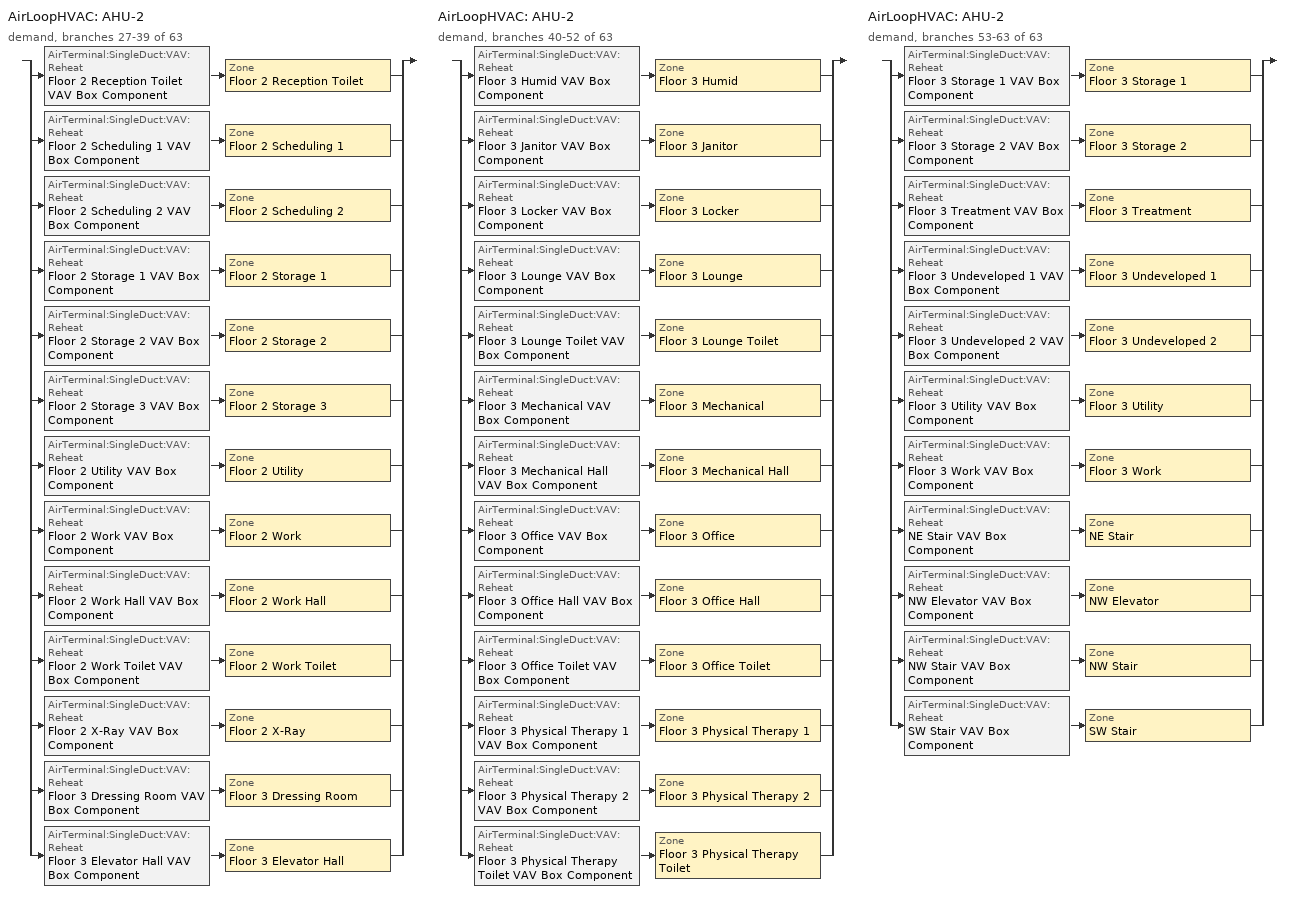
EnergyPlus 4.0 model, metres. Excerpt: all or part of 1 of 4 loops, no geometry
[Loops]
AirLoopHVAC 'AHU-2'
 demand, branches 27-39 of 63: split
  | AirTerminal:SingleDuct:VAV:Reheat 'Floor 2 Reception Toilet VAV Box Component' > Zone 'Floor 2 Reception Toilet'
  | AirTerminal:SingleDuct:VAV:Reheat 'Floor 2 Scheduling 1 VAV Box Component' > Zone 'Floor 2 Scheduling 1'
  | AirTerminal:SingleDuct:VAV:Reheat 'Floor 2 Scheduling 2 VAV Box Component' > Zone 'Floor 2 Scheduling 2'
  | AirTerminal:SingleDuct:VAV:Reheat 'Floor 2 Storage 1 VAV Box Component' > Zone 'Floor 2 Storage 1'
  | AirTerminal:SingleDuct:VAV:Reheat 'Floor 2 Storage 2 VAV Box Component' > Zone 'Floor 2 Storage 2'
  | AirTerminal:SingleDuct:VAV:Reheat 'Floor 2 Storage 3 VAV Box Component' > Zone 'Floor 2 Storage 3'
  | AirTerminal:SingleDuct:VAV:Reheat 'Floor 2 Utility VAV Box Component' > Zone 'Floor 2 Utility'
  | AirTerminal:SingleDuct:VAV:Reheat 'Floor 2 Work VAV Box Component' > Zone 'Floor 2 Work'
  | AirTerminal:SingleDuct:VAV:Reheat 'Floor 2 Work Hall VAV Box Component' > Zone 'Floor 2 Work Hall'
  | AirTerminal:SingleDuct:VAV:Reheat 'Floor 2 Work Toilet VAV Box Component' > Zone 'Floor 2 Work Toilet'
  | AirTerminal:SingleDuct:VAV:Reheat 'Floor 2 X-Ray VAV Box Component' > Zone 'Floor 2 X-Ray'
  | AirTerminal:SingleDuct:VAV:Reheat 'Floor 3 Dressing Room VAV Box Component' > Zone 'Floor 3 Dressing Room'
  | AirTerminal:SingleDuct:VAV:Reheat 'Floor 3 Elevator Hall VAV Box Component' > Zone 'Floor 3 Elevator Hall'
AirLoopHVAC 'AHU-2'
 demand, branches 40-52 of 63: split
  | AirTerminal:SingleDuct:VAV:Reheat 'Floor 3 Humid VAV Box Component' > Zone 'Floor 3 Humid'
  | AirTerminal:SingleDuct:VAV:Reheat 'Floor 3 Janitor VAV Box Component' > Zone 'Floor 3 Janitor'
  | AirTerminal:SingleDuct:VAV:Reheat 'Floor 3 Locker VAV Box Component' > Zone 'Floor 3 Locker'
  | AirTerminal:SingleDuct:VAV:Reheat 'Floor 3 Lounge VAV Box Component' > Zone 'Floor 3 Lounge'
  | AirTerminal:SingleDuct:VAV:Reheat 'Floor 3 Lounge Toilet VAV Box Component' > Zone 'Floor 3 Lounge Toilet'
  | AirTerminal:SingleDuct:VAV:Reheat 'Floor 3 Mechanical VAV Box Component' > Zone 'Floor 3 Mechanical'
  | AirTerminal:SingleDuct:VAV:Reheat 'Floor 3 Mechanical Hall VAV Box Component' > Zone 'Floor 3 Mechanical Hall'
  | AirTerminal:SingleDuct:VAV:Reheat 'Floor 3 Office VAV Box Component' > Zone 'Floor 3 Office'
  | AirTerminal:SingleDuct:VAV:Reheat 'Floor 3 Office Hall VAV Box Component' > Zone 'Floor 3 Office Hall'
  | AirTerminal:SingleDuct:VAV:Reheat 'Floor 3 Office Toilet VAV Box Component' > Zone 'Floor 3 Office Toilet'
  | AirTerminal:SingleDuct:VAV:Reheat 'Floor 3 Physical Therapy 1 VAV Box Component' > Zone 'Floor 3 Physical Therapy 1'
  | AirTerminal:SingleDuct:VAV:Reheat 'Floor 3 Physical Therapy 2 VAV Box Component' > Zone 'Floor 3 Physical Therapy 2'
  | AirTerminal:SingleDuct:VAV:Reheat 'Floor 3 Physical Therapy Toilet VAV Box Component' > Zone 'Floor 3 Physical Therapy Toilet'
AirLoopHVAC 'AHU-2'
 demand, branches 53-63 of 63: split
  | AirTerminal:SingleDuct:VAV:Reheat 'Floor 3 Storage 1 VAV Box Component' > Zone 'Floor 3 Storage 1'
  | AirTerminal:SingleDuct:VAV:Reheat 'Floor 3 Storage 2 VAV Box Component' > Zone 'Floor 3 Storage 2'
  | AirTerminal:SingleDuct:VAV:Reheat 'Floor 3 Treatment VAV Box Component' > Zone 'Floor 3 Treatment'
  | AirTerminal:SingleDuct:VAV:Reheat 'Floor 3 Undeveloped 1 VAV Box Component' > Zone 'Floor 3 Undeveloped 1'
  | AirTerminal:SingleDuct:VAV:Reheat 'Floor 3 Undeveloped 2 VAV Box Component' > Zone 'Floor 3 Undeveloped 2'
  | AirTerminal:SingleDuct:VAV:Reheat 'Floor 3 Utility VAV Box Component' > Zone 'Floor 3 Utility'
  | AirTerminal:SingleDuct:VAV:Reheat 'Floor 3 Work VAV Box Component' > Zone 'Floor 3 Work'
  | AirTerminal:SingleDuct:VAV:Reheat 'NE Stair VAV Box Component' > Zone 'NE Stair'
  | AirTerminal:SingleDuct:VAV:Reheat 'NW Elevator VAV Box Component' > Zone 'NW Elevator'
  | AirTerminal:SingleDuct:VAV:Reheat 'NW Stair VAV Box Component' > Zone 'NW Stair'
  | AirTerminal:SingleDuct:VAV:Reheat 'SW Stair VAV Box Component' > Zone 'SW Stair'
[Fan:ZoneExhaust] Availability Schedule=BLDG_OA_SCH; Fan Efficiency=0.338; Pressure Rise {Pa}=125
Name | Maximum Flow Rate {m3/s} [*******]
Floor 2 Reception Toilet Exhaust Fan | 0.0991
Floor 2 Work Toilet Exhaust Fan; Floor 3 Office Toilet Exhaust Fan | 0.0425
Floor 3 Lounge Toilet Exhaust Fan | 0.151
Floor 3 Physical Therapy Toilet Exhaust Fan | 0.0661
[Coil:Heating:Electric] Availability Schedule=ALWAYS_ON; Efficiency=1; Nominal Capacity {W}=AUTOSIZE
Floor 2 Reception Toilet VAV Box Reheat Coil; Floor 2 Scheduling 1 VAV Box Reheat Coil; Floor 2 Scheduling 2 VAV Box Reheat Coil; Floor 2 Storage 1 VAV Box Reheat Coil; Floor 2 Storage 2 VAV Box Reheat Coil; Floor 2 Storage 3 VAV Box Reheat Coil; Floor 2 Utility VAV Box Reheat Coil; Floor 2 Work Hall VAV Box Reheat Coil; Floor 2 Work Toilet VAV Box Reheat Coil; Floor 2 Work VAV Box Reheat Coil; Floor 2 X-Ray VAV Box Reheat Coil; Floor 3 Dressing Room VAV Box Reheat Coil; Floor 3 Elevator Hall VAV Box Reheat Coil; Floor 3 Humid VAV Box Reheat Coil; Floor 3 Janitor VAV Box Reheat Coil; Floor 3 Locker VAV Box Reheat Coil; Floor 3 Lounge Toilet VAV Box Reheat Coil; Floor 3 Lounge VAV Box Reheat Coil; Floor 3 Mechanical Hall VAV Box Reheat Coil; Floor 3 Mechanical VAV Box Reheat Coil; Floor 3 Office Hall VAV Box Reheat Coil; Floor 3 Office Toilet VAV Box Reheat Coil; Floor 3 Office VAV Box Reheat Coil; Floor 3 Physical Therapy 1 VAV Box Reheat Coil; Floor 3 Physical Therapy 2 VAV Box Reheat Coil; Floor 3 Physical Therapy Toilet VAV Box Reheat Coil; Floor 3 Storage 1 VAV Box Reheat Coil; Floor 3 Storage 2 VAV Box Reheat Coil; Floor 3 Treatment VAV Box Reheat Coil; Floor 3 Undeveloped 1 VAV Box Reheat Coil; Floor 3 Undeveloped 2 VAV Box Reheat Coil; Floor 3 Utility VAV Box Reheat Coil; Floor 3 Work VAV Box Reheat Coil; NE Stair VAV Box Reheat Coil; NW Elevator VAV Box Reheat Coil; NW Stair VAV Box Reheat Coil; SW Stair VAV Box Reheat Coil
[AirTerminal:SingleDuct:VAV:Reheat] Availability Schedule=ALWAYS_ON; Maximum Air Flow Rate {m3/s}=AUTOSIZE; Zone Minimum Air Flow Input Method=Constant; Constant Minimum Air Flow Fraction=0.3; Maximum Hot Water or Steam Flow Rate {m3/s}=AUTOSIZE; Minimum Hot Water or Steam Flow Rate {m3/s}=0; Convergence Tolerance=0.001; Damper Heating Action=NORMAL
Name | Reheat Coil
Floor 2 Reception Toilet VAV Box Component | Floor 2 Reception Toilet VAV Box Reheat Coil
Floor 2 Scheduling 1 VAV Box Component | Floor 2 Scheduling 1 VAV Box Reheat Coil
Floor 2 Scheduling 2 VAV Box Component | Floor 2 Scheduling 2 VAV Box Reheat Coil
Floor 2 Storage 1 VAV Box Component | Floor 2 Storage 1 VAV Box Reheat Coil
Floor 2 Storage 2 VAV Box Component | Floor 2 Storage 2 VAV Box Reheat Coil
Floor 2 Storage 3 VAV Box Component | Floor 2 Storage 3 VAV Box Reheat Coil
Floor 2 Utility VAV Box Component | Floor 2 Utility VAV Box Reheat Coil
Floor 2 Work Hall VAV Box Component | Floor 2 Work Hall VAV Box Reheat Coil
Floor 2 Work Toilet VAV Box Component | Floor 2 Work Toilet VAV Box Reheat Coil
Floor 2 Work VAV Box Component | Floor 2 Work VAV Box Reheat Coil
Floor 2 X-Ray VAV Box Component | Floor 2 X-Ray VAV Box Reheat Coil
Floor 3 Dressing Room VAV Box Component | Floor 3 Dressing Room VAV Box Reheat Coil
Floor 3 Elevator Hall VAV Box Component | Floor 3 Elevator Hall VAV Box Reheat Coil
Floor 3 Humid VAV Box Component | Floor 3 Humid VAV Box Reheat Coil
Floor 3 Janitor VAV Box Component | Floor 3 Janitor VAV Box Reheat Coil
Floor 3 Locker VAV Box Component | Floor 3 Locker VAV Box Reheat Coil
Floor 3 Lounge Toilet VAV Box Component | Floor 3 Lounge Toilet VAV Box Reheat Coil
Floor 3 Lounge VAV Box Component | Floor 3 Lounge VAV Box Reheat Coil
Floor 3 Mechanical Hall VAV Box Component | Floor 3 Mechanical Hall VAV Box Reheat Coil
Floor 3 Mechanical VAV Box Component | Floor 3 Mechanical VAV Box Reheat Coil
Floor 3 Office Hall VAV Box Component | Floor 3 Office Hall VAV Box Reheat Coil
Floor 3 Office Toilet VAV Box Component | Floor 3 Office Toilet VAV Box Reheat Coil
Floor 3 Office VAV Box Component | Floor 3 Office VAV Box Reheat Coil
Floor 3 Physical Therapy 1 VAV Box Component | Floor 3 Physical Therapy 1 VAV Box Reheat Coil
Floor 3 Physical Therapy 2 VAV Box Component | Floor 3 Physical Therapy 2 VAV Box Reheat Coil
Floor 3 Physical Therapy Toilet VAV Box Component | Floor 3 Physical Therapy Toilet VAV Box Reheat Coil
Floor 3 Storage 1 VAV Box Component | Floor 3 Storage 1 VAV Box Reheat Coil
Floor 3 Storage 2 VAV Box Component | Floor 3 Storage 2 VAV Box Reheat Coil
Floor 3 Treatment VAV Box Component | Floor 3 Treatment VAV Box Reheat Coil
Floor 3 Undeveloped 1 VAV Box Component | Floor 3 Undeveloped 1 VAV Box Reheat Coil
Floor 3 Undeveloped 2 VAV Box Component | Floor 3 Undeveloped 2 VAV Box Reheat Coil
Floor 3 Utility VAV Box Component | Floor 3 Utility VAV Box Reheat Coil
Floor 3 Work VAV Box Component | Floor 3 Work VAV Box Reheat Coil
NE Stair VAV Box Component | NE Stair VAV Box Reheat Coil
NW Elevator VAV Box Component | NW Elevator VAV Box Reheat Coil
NW Stair VAV Box Component | NW Stair VAV Box Reheat Coil
SW Stair VAV Box Component | SW Stair VAV Box Reheat Coil
[Zone equipment]
Floor 2 Reception Toilet: Floor 2 Reception Toilet VAV Box Component, Floor 2 Reception Toilet Exhaust Fan
Floor 2 Scheduling 1: Floor 2 Scheduling 1 VAV Box Component
Floor 2 Scheduling 2: Floor 2 Scheduling 2 VAV Box Component
Floor 2 Storage 1: Floor 2 Storage 1 VAV Box Component
Floor 2 Storage 2: Floor 2 Storage 2 VAV Box Component
Floor 2 Storage 3: Floor 2 Storage 3 VAV Box Component
Floor 2 Utility: Floor 2 Utility VAV Box Component
Floor 2 Work: Floor 2 Work VAV Box Component
Floor 2 Work Hall: Floor 2 Work Hall VAV Box Component
Floor 2 Work Toilet: Floor 2 Work Toilet VAV Box Component, Floor 2 Work Toilet Exhaust Fan
Floor 2 X-Ray: Floor 2 X-Ray VAV Box Component
Floor 3 Dressing Room: Floor 3 Dressing Room VAV Box Component
Floor 3 Elevator Hall: Floor 3 Elevator Hall VAV Box Component
Floor 3 Humid: Floor 3 Humid VAV Box Component
Floor 3 Janitor: Floor 3 Janitor VAV Box Component
Floor 3 Locker: Floor 3 Locker VAV Box Component
Floor 3 Lounge: Floor 3 Lounge VAV Box Component
Floor 3 Lounge Toilet: Floor 3 Lounge Toilet VAV Box Component, Floor 3 Lounge Toilet Exhaust Fan
Floor 3 Mechanical: Floor 3 Mechanical VAV Box Component
Floor 3 Mechanical Hall: Floor 3 Mechanical Hall VAV Box Component
Floor 3 Office: Floor 3 Office VAV Box Component
Floor 3 Office Hall: Floor 3 Office Hall VAV Box Component
Floor 3 Office Toilet: Floor 3 Office Toilet VAV Box Component, Floor 3 Office Toilet Exhaust Fan
Floor 3 Physical Therapy 1: Floor 3 Physical Therapy 1 VAV Box Component
Floor 3 Physical Therapy 2: Floor 3 Physical Therapy 2 VAV Box Component
Floor 3 Physical Therapy Toilet: Floor 3 Physical Therapy Toilet VAV Box Component, Floor 3 Physical Therapy Toilet Exhaust Fan
Floor 3 Storage 1: Floor 3 Storage 1 VAV Box Component
Floor 3 Storage 2: Floor 3 Storage 2 VAV Box Component
Floor 3 Treatment: Floor 3 Treatment VAV Box Component
Floor 3 Undeveloped 1: Floor 3 Undeveloped 1 VAV Box Component
Floor 3 Undeveloped 2: Floor 3 Undeveloped 2 VAV Box Component
Floor 3 Utility: Floor 3 Utility VAV Box Component
Floor 3 Work: Floor 3 Work VAV Box Component
NE Stair: NE Stair VAV Box Component
NW Elevator: NW Elevator VAV Box Component
NW Stair: NW Stair VAV Box Component
SW Stair: SW Stair VAV Box Component
[Sizing:Zone] Zone Cooling Design Supply Air Temperature {C}=12.8; Zone Cooling Design Supply Air Humidity Ratio {kg-H20/kg-air}=0.0078; Zone Heating Design Supply Air Humidity Ratio {kg-H20/kg-air}=0.008; Outside Air Flow per Zone {m3/s}=0; Cooling Design Air Flow Method {Flow/Zone | DesignDay | DesignDayWithLimit}=DesignDayWithLimit; Heating Design Air Flow Method {Flow/Zone | DesignDay}=DesignDay
Name | Zone Heating Design Supply Air Temperature {C} | Outdoor Air Method | Outside Air Flow per Person {(m3/s)/person} | Cooling Minimum Air Flow | Outside Air Flow per Zone Floor Area {(m3/s)/m2}
Floor 2 Reception Toilet | 40 | Flow/Person | 0.023597 | 0.099109
Floor 2 Scheduling 1; Floor 2 Scheduling 2; Floor 2 Work; Floor 3 Dressing Room; Floor 3 Humid; Floor 3 Undeveloped 1 | 40 | Flow/Person | 0.01
Floor 2 Storage 1; Floor 2 Storage 2; Floor 2 Storage 3; Floor 2 Utility; Floor 3 Janitor; Floor 3 Storage 1; Floor 3 Storage 2; Floor 3 Utility | 40 | Flow/Area | 0 |  | 0.000762
Floor 2 Work Hall; Floor 3 Elevator Hall; Floor 3 Mechanical; Floor 3 Mechanical Hall; Floor 3 Office Hall; NE Stair; NW Elevator; NW Stair; SW Stair | 40 | Flow/Area | 0 |  | 0.000254
Floor 2 Work Toilet; Floor 3 Office Toilet | 40 | Flow/Person | 0.023597 | 0.042475
Floor 2 X-Ray | 40 | Flow/Area | 0 | 0.424753 | 0.001524
Floor 3 Locker; Floor 3 Lounge | 40 | Flow/Person | 0.007079
Floor 3 Lounge Toilet | 40 | Flow/Person | 0.023597 | 0.151023
Floor 3 Office; Floor 3 Undeveloped 2; Floor 3 Work | 50 | Flow/Person | 0.01
Floor 3 Physical Therapy 1 | 40 | Flow/Person | 0.007079 | 0.613532
Floor 3 Physical Therapy 2 | 40 | Flow/Person | 0.007079 | 0.279393
Floor 3 Physical Therapy Toilet | 40 | Flow/Person | 0.023597 | 0.066073
Floor 3 Treatment | 40 | Flow/Area | 0 | 0.224647 | 0.001524
[ZoneControl:Thermostat] Control Type Schedule=Dual Zone Control Type Sched
Name | Zone | Control 1
Floor 2 Reception Toilet Thermostat | Floor 2 Reception Toilet | Floor 2 Reception Toilet DualSPSched
Floor 2 Scheduling 1 Thermostat | Floor 2 Scheduling 1 | Floor 2 Scheduling 1 DualSPSched
Floor 2 Scheduling 2 Thermostat | Floor 2 Scheduling 2 | Floor 2 Scheduling 2 DualSPSched
Floor 2 Storage 1 Thermostat | Floor 2 Storage 1 | Floor 2 Storage 1 DualSPSched
Floor 2 Storage 2 Thermostat | Floor 2 Storage 2 | Floor 2 Storage 2 DualSPSched
Floor 2 Storage 3 Thermostat | Floor 2 Storage 3 | Floor 2 Storage 3 DualSPSched
Floor 2 Utility Thermostat | Floor 2 Utility | Floor 2 Utility DualSPSched
Floor 2 Work Hall Thermostat | Floor 2 Work Hall | Floor 2 Work Hall DualSPSched
Floor 2 Work Thermostat | Floor 2 Work | Floor 2 Work DualSPSched
Floor 2 Work Toilet Thermostat | Floor 2 Work Toilet | Floor 2 Work Toilet DualSPSched
Floor 2 X-Ray Thermostat | Floor 2 X-Ray | Floor 2 X-Ray DualSPSched
Floor 3 Dressing Room Thermostat | Floor 3 Dressing Room | Floor 3 Dressing Room DualSPSched
Floor 3 Elevator Hall Thermostat | Floor 3 Elevator Hall | Floor 3 Elevator Hall DualSPSched
Floor 3 Humid Thermostat | Floor 3 Humid | Floor 3 Humid DualSPSched
Floor 3 Janitor Thermostat | Floor 3 Janitor | Floor 3 Janitor DualSPSched
Floor 3 Locker Thermostat | Floor 3 Locker | Floor 3 Locker DualSPSched
Floor 3 Lounge Thermostat | Floor 3 Lounge | Floor 3 Lounge DualSPSched
Floor 3 Lounge Toilet Thermostat | Floor 3 Lounge Toilet | Floor 3 Lounge Toilet DualSPSched
Floor 3 Mechanical Hall Thermostat | Floor 3 Mechanical Hall | Floor 3 Mechanical Hall DualSPSched
Floor 3 Mechanical Thermostat | Floor 3 Mechanical | Floor 3 Mechanical DualSPSched
Floor 3 Office Hall Thermostat | Floor 3 Office Hall | Floor 3 Office Hall DualSPSched
Floor 3 Office Thermostat | Floor 3 Office | Floor 3 Office DualSPSched
Floor 3 Office Toilet Thermostat | Floor 3 Office Toilet | Floor 3 Office Toilet DualSPSched
Floor 3 Physical Therapy 1 Thermostat | Floor 3 Physical Therapy 1 | Floor 3 Physical Therapy 1 DualSPSched
Floor 3 Physical Therapy 2 Thermostat | Floor 3 Physical Therapy 2 | Floor 3 Physical Therapy 2 DualSPSched
Floor 3 Physical Therapy Toilet Thermostat | Floor 3 Physical Therapy Toilet | Floor 3 Physical Therapy Toilet DualSPSched
Floor 3 Storage 1 Thermostat | Floor 3 Storage 1 | Floor 3 Storage 1 DualSPSched
Floor 3 Storage 2 Thermostat | Floor 3 Storage 2 | Floor 3 Storage 2 DualSPSched
Floor 3 Treatment Thermostat | Floor 3 Treatment | Floor 3 Treatment DualSPSched
Floor 3 Undeveloped 1 Thermostat | Floor 3 Undeveloped 1 | Floor 3 Undeveloped 1 DualSPSched
Floor 3 Undeveloped 2 Thermostat | Floor 3 Undeveloped 2 | Floor 3 Undeveloped 2 DualSPSched
Floor 3 Utility Thermostat | Floor 3 Utility | Floor 3 Utility DualSPSched
Floor 3 Work Thermostat | Floor 3 Work | Floor 3 Work DualSPSched
NE Stair Thermostat | NE Stair | NE Stair DualSPSched
NW Elevator Thermostat | NW Elevator | NW Elevator DualSPSched
NW Stair Thermostat | NW Stair | NW Stair DualSPSched
SW Stair Thermostat | SW Stair | SW Stair DualSPSched
[ThermostatSetpoint:DualSetpoint] Heating Setpoint Temperature Schedule=HTGSETP_SCH; Cooling Setpoint Temperature Schedule=CLGSETP_SCH
Floor 2 Reception Toilet DualSPSched; Floor 2 Scheduling 1 DualSPSched; Floor 2 Scheduling 2 DualSPSched; Floor 2 Storage 1 DualSPSched; Floor 2 Storage 2 DualSPSched; Floor 2 Storage 3 DualSPSched; Floor 2 Utility DualSPSched; Floor 2 Work DualSPSched; Floor 2 Work Hall DualSPSched; Floor 2 Work Toilet DualSPSched; Floor 2 X-Ray DualSPSched; Floor 3 Dressing Room DualSPSched; Floor 3 Elevator Hall DualSPSched; Floor 3 Humid DualSPSched; Floor 3 Janitor DualSPSched; Floor 3 Locker DualSPSched; Floor 3 Lounge DualSPSched; Floor 3 Lounge Toilet DualSPSched; Floor 3 Mechanical DualSPSched; Floor 3 Mechanical Hall DualSPSched; Floor 3 Office DualSPSched; Floor 3 Office Hall DualSPSched; Floor 3 Office Toilet DualSPSched; Floor 3 Physical Therapy 1 DualSPSched; Floor 3 Physical Therapy 2 DualSPSched; Floor 3 Physical Therapy Toilet DualSPSched; Floor 3 Storage 1 DualSPSched; Floor 3 Storage 2 DualSPSched; Floor 3 Treatment DualSPSched; Floor 3 Undeveloped 1 DualSPSched; Floor 3 Undeveloped 2 DualSPSched; Floor 3 Utility DualSPSched; Floor 3 Work DualSPSched; NE Stair DualSPSched; NW Elevator DualSPSched; NW Stair DualSPSched; SW Stair DualSPSched
[Schedule:Compact]
ALWAYS_ON: Through: 12/31, For: AllDays, Until: 24:00, 1
CLGSETP_SCH: Temperature, Through: 12/31, For: Weekdays, Until: 05:00, 25, Until: 18:00, 22.2, Until: 24:00, 25, For: SummerDesignDay, Until: 05:00, 25, Until: 18:00, 22.2, Until: 24:00, 25, For: WinterDesignDay, Until: 07:00, 25, Until: 15:00, 22.2, Until: 24:00, 25, For: Saturdays, Until: 07:00, 25, Until: 15:00, 22.2, Until: 24:00, 25, For: Sunday Holidays AllOtherDays, Until: 24:00, 25
HTGSETP_SCH: Temperature, Through: 12/31, For: Weekdays, Until: 05:00, 18.3, Until: 18:00, 21.1, Until: 24:00, 18.3, For: SummerDesignDay, Until: 05:00, 18.3, Until: 18:00, 21.1, Until: 24:00, 18.3, For: WinterDesignDay, Until: 07:00, 18.3, Until: 15:00, 21.1, Until: 24:00, 18.3, For: Saturdays, Until: 07:00, 18.3, Until: 15:00, 21.1, Until: 24:00, 18.3, For: Sunday Holidays AllOtherDays, Until: 24:00, 18.3
Dual Zone Control Type Sched: Control Type, Through: 12/31, For: AllDays, Until: 24:00, 4
BLDG_OA_SCH: Fraction, Through: 12/31, For: Weekdays, Until: 06:00, 0, Until: 18:00, 1, Until: 24:00, 0, For: SummerDesignDay, Until: 06:00, 0, Until: 18:00, 1, Until: 24:00, 0, For: WinterDesignDay, Until: 06:00, 0, Until: 18:00, 1, Until: 24:00, 0, For: Saturday, Until: 06:00, 0, Until: 18:00, 1, Until: 24:00, 0, For: Sunday Holidays AllOtherDays, Until: 24:00, 0
